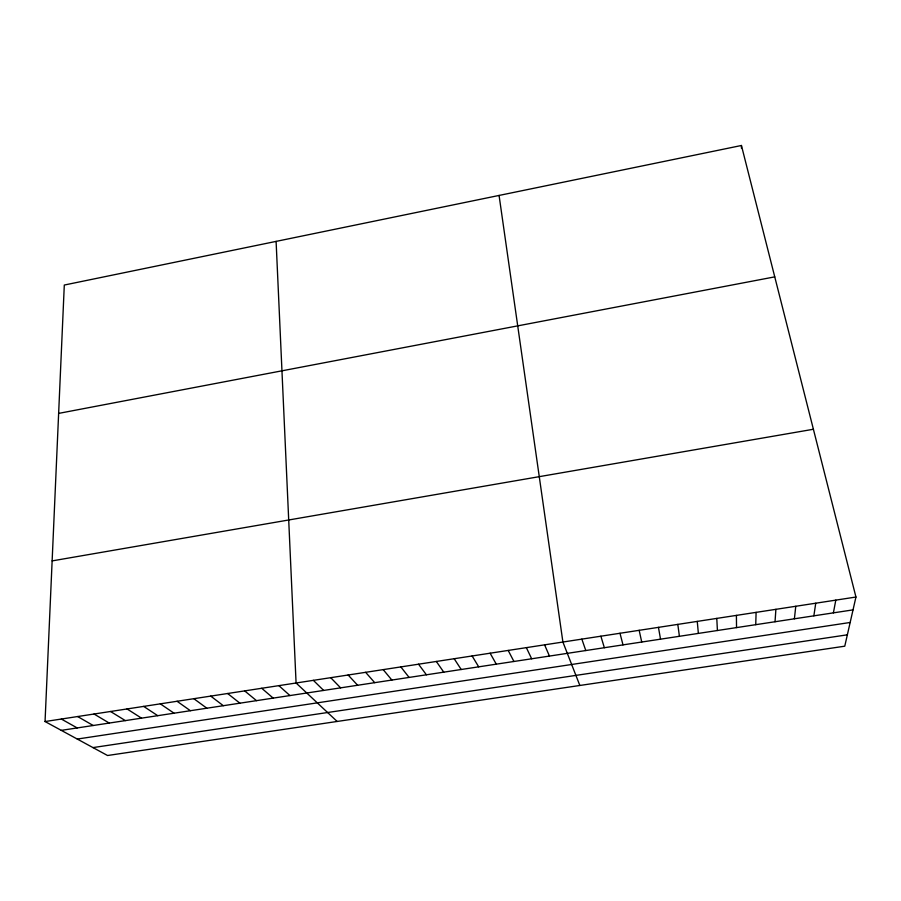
<?xml version="1.0" encoding="UTF-8"?>
<svg xmlns="http://www.w3.org/2000/svg" width="901" height="901" viewBox="0 0 901 901"><rect width="100%" height="100%" fill="white"/><g stroke="black" fill="none" stroke-linecap="round" stroke-linejoin="round"><path stroke-width="1.35" d="M755.736 624.675L756.108 612.365M45.05 721.543L64.298 285.043L741.433 145.489L855.95 597.036L844.766 646.186L107.546 755.511L45.05 721.543L855.95 597.036M775.029 621.746L775.896 609.324M794.4 618.796L795.774 606.272M813.862 615.833L815.743 603.208M833.402 612.86L835.801 600.122M58.633 413.401L774.747 276.866M52.134 560.895L813.4 429.259M61.268 730.362L853.033 609.876M77.272 739.057L850.161 622.478M92.983 747.593L847.357 634.811M61.324 719.043L77.193 727.929M77.655 716.532L93.175 725.496M94.064 714.02L109.224 723.064M110.53 711.486L125.34 720.609M127.064 708.952L141.513 718.153M143.653 706.395L157.743 715.676M160.322 703.839L174.039 713.198M177.058 701.271L190.404 710.709M193.85 698.692L206.836 708.209M210.721 696.101L223.324 705.697M227.649 693.5L239.88 703.174M244.655 690.887L256.503 700.651M261.729 688.274L273.183 698.106M278.871 685.638L289.942 695.561M337.154 721.464L296.08 682.992L276.1 241.389M313.357 680.345L323.65 690.436M330.712 677.676L340.601 687.846M348.135 675.007L357.629 685.256M365.626 672.315L374.715 682.665M383.195 669.623L391.867 680.052M400.832 666.909L409.099 677.428M418.537 664.195L426.398 674.793M436.321 661.458L443.765 672.157M454.183 658.721L461.199 669.499M472.113 655.962L478.701 666.841M490.121 653.202L496.282 664.161M508.198 650.432L513.93 661.48M526.353 647.639L531.658 658.777M544.587 644.834L549.452 656.074M579.839 685.47L562.9 642.03L499.075 195.438M581.843 639.124L585.796 650.545M600.866 636.196L604.357 647.718M619.978 633.268L623.008 644.879M639.169 630.317L641.726 642.03M658.451 627.355L660.523 639.169M677.811 624.382L679.41 636.297M697.261 621.397L698.365 633.414M716.791 618.401L717.41 630.509M736.41 615.383L736.534 627.603M741.433 145.489L741.433 148.203"/></g></svg>
